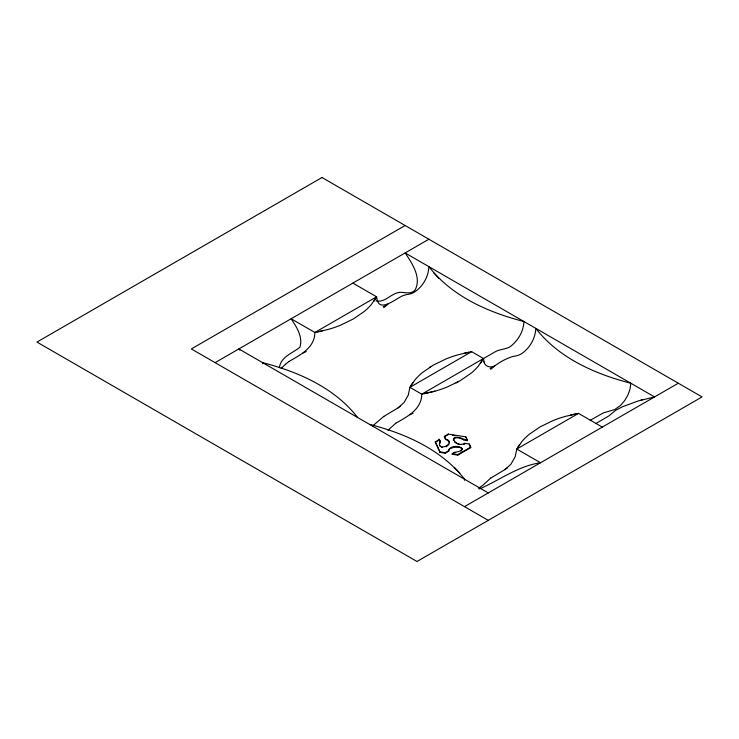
<?xml version="1.0" encoding="UTF-8"?>
<svg xmlns="http://www.w3.org/2000/svg" width="739" height="739" viewBox="0 0 739 739"><rect width="100%" height="100%" fill="white"/><g stroke="black" fill="none" stroke-linecap="round" stroke-linejoin="round"><path stroke-width="1.11" d="M462.097 448.85L462.06 449.645L461.709 448.333L459.224 447.289L454.051 447.28L449.617 448.813L448.407 450.448M462.217 449.404L461.007 451.039M288.672 361.639C300.136 355.071 314.805 347.829 314.869 332.476L376.622 296.819C377.98 314.223 394.848 299.24 402.681 295.785C406.302 294.094 410.588 294.667 413.988 292.385C422.69 286.944 428.491 276.903 428.888 266.64C451.871 296.367 488.34 312.412 523.896 321.502C523.646 330.407 519.074 338.924 512.478 344.771C507.582 350 499.832 348.522 494.206 352.355L421.757 394.183C421.692 409.545 407.023 416.787 395.559 423.345M383.689 416.491L398.007 407.9L403.937 402.635L408.288 395.106L409.877 387.328L415.115 379.707A89.484 51.665 0 0 1 422.274 372.659L433.23 365.149L446.236 358.831A89.484 51.665 0 0 1 458.457 354.692L471.639 351.672L483.518 358.526L484.017 362.064M490.576 478.207L504.894 469.616L510.834 464.351L515.185 456.813L516.773 449.044L522.002 441.423A89.484 51.665 0 0 1 529.161 434.366L540.126 426.865L553.123 420.537A89.484 51.665 0 0 1 565.344 416.399L578.535 413.387L602.285 427.096M279.314 367.736C280.894 356.623 292.432 353.362 299.877 347.238C303.193 337.049 296.588 326.906 291.111 318.758L314.869 332.476L328.051 329.455A89.465 51.656 0 0 0 340.282 325.317L353.279 318.989L364.235 311.488A89.484 51.665 0 0 0 371.403 304.431L376.622 296.819L352.873 283.102M471.639 351.672L409.877 387.328L421.757 394.183L434.957 391.162A89.465 51.656 0 0 0 447.169 387.033L460.166 380.705L471.122 373.195A89.484 51.665 0 0 0 478.29 366.138L483.241 358.646M448.518 450.457L448.684 451.261L445.294 453.219L439.991 452.416L435.262 442.199L439.308 439.299L440.268 441.359L439.354 444.435L439.77 445.839M373.722 301.438L375.735 298.371M410.773 385.776L412.787 382.71M480.609 363.145L482.622 360.087M517.669 447.483L519.674 444.425M440.268 441.359C435.271 453.173 458.245 443.141 445.589 439.012L444.361 436.361L448.231 434.107L465.893 436.841L467.399 440.592C462.974 440.629 457.275 435.068 453.432 439.363L453.45 440.592M448.896 444.241L446.282 446.818M595.745 423.604L608.807 415.974L615.818 410.2L622.607 406.69L638.302 400.935L654.542 396.926L405.129 252.932C412.048 263.241 421.812 277.587 415.032 290.094C411.826 293.965 406.45 292.856 402.118 292.395C392.224 291.212 385.795 303.304 376.031 300.884M383.818 307.683L388.502 303.674M490.714 369.389C496.941 363.542 504.802 358.997 512.995 356.41C516.672 356.041 520.311 354.942 523.212 352.549C530.491 346.748 535.479 337.741 535.775 328.356C558.758 358.082 595.237 374.128 630.792 383.218L630.062 388.945L627.938 394.959L624.649 400.649L620.492 405.471L614.728 409.572L603.421 412.861L590.128 420.362M285.531 364.262L281.116 368.567M388.003 430.283L395.707 423.235M285.393 364.392L288.81 361.528M372.668 425.95L383.827 416.38M478.392 488.303L482.881 485.264L490.724 478.096M398.007 407.9L400.621 406.016M504.894 469.616L507.517 467.722M448.684 451.261C448.305 445.765 459.778 444.869 462.217 448.85C460.536 452.822 454.956 451.076 452.24 453.718L452.24 454.273L457.81 455.113L470.706 447.668L469.265 444.047L464.683 443.326C456.148 448.397 446.799 433.396 461.626 438.19A10.364 5.986 0 0 1 463.307 439.105L467.399 440.047M429.331 367.532L431.253 366.322M479.325 489.006C499.749 480.193 517.974 465.976 540.523 462.753L516.773 449.044L578.535 413.387M436.075 441.728L438.504 440.315M445.331 436.343L447.261 435.216M405.129 225.506L191.346 348.928L488.267 520.358M215.104 362.646L428.888 239.214M435.262 441.654L439.991 451.871L445.294 452.674L448.684 450.716M452.24 454.273L454.854 452.213M452.24 453.718L457.81 454.559L470.706 447.123M464.517 506.64L678.3 383.218M456.046 382.959L458.134 381.851M302.99 353.048L306.26 351.533M409.877 414.755L413.147 413.24M383.162 306.777L385.878 305.567M490.049 368.493L492.765 367.274M463.593 444.425L464.369 444.093M495.398 365.389C491.426 368.207 484.987 367.135 483.925 361.842M640.704 400.224L642.302 399.771M434.948 391.171L424.454 393.665M317.558 331.959L322.869 330.795M463.639 353.353L468.942 352.189M570.526 415.059L575.838 413.905M444.361 436.361L445.589 439.566L447.714 440.195L449.22 442.652M452.647 435.336L454.854 435.677M458.226 444.148L459.76 444.472M441.617 447.261L442.504 447.483M369.5 424.352C405.055 433.442 441.534 449.488 464.517 479.214L464.554 480.313M457.487 443.825L454.328 441.922M488.267 492.922L238.854 348.928L239.87 350.24M433.562 272.691L439.068 278.501M454.328 467.353L459.834 473.172M357.621 417.498C334.638 387.772 298.168 371.726 262.613 362.646L262.65 363.745M467.399 440.592L465.893 436.841M470.706 447.668L469.265 444.047M440.268 441.904L439.308 439.299M464.683 443.326L464.683 443.88M463.843 439.502L463.843 440.047M457.81 454.559L457.81 455.113M448.231 434.107L448.231 434.652M445.589 439.012L445.589 439.566M445.294 452.674L445.294 453.219M439.991 451.871L439.991 452.416M321.992 177.508L36.95 342.074L417.008 561.492L702.05 396.926L321.992 177.508"/></g></svg>
